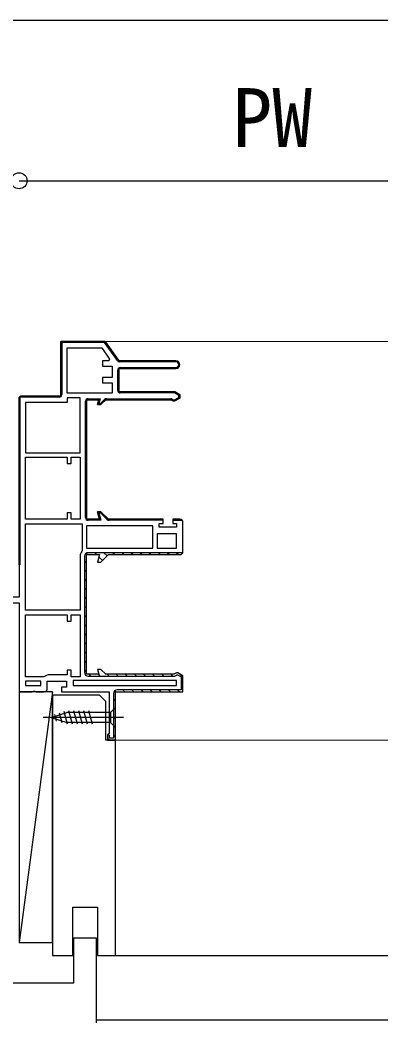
# Model space of a CAD drawing. Units: millimetres, scale not verified. Extents: x -1750 to 1750, y -2600 to 2589.
# Drawn here: x 1288.8 to 1401.1, y 1760.5 to 2072.5 of the extents above; entities that cross this region are included whole.
import ezdxf
from ezdxf.enums import TextEntityAlignment as Align

# ---------------------------------------------------------------- set-up
doc = ezdxf.new("R2010")
doc.units = ezdxf.units.MM
doc.header["$LTSCALE"] = 14
for name, color, linetype in [('0-3_YKK_11', 7, 'Continuous'), ('0-5_YKK_13', 4, 'Continuous'), ('0-7_YKK_D', 6, 'Continuous'), ('0-9_YSS_K', 3, 'Continuous')]:
    doc.layers.add(name, color=color, linetype=linetype)
doc.layers.add('0-4_YKK_12', color=1, linetype='Continuous', lineweight=18)
doc.styles.add('ＭＳ ゴシック', font='')
doc.styles.get('ＭＳ ゴシック').set_extended_font_data('MS Gothic')

msp = doc.modelspace()

# ---------------------------------------------------------------- linework, layer by layer
at = {"layer": '0-3_YKK_11'}
for p, q in [((1302.9, 1972.54), (1303.2, 1972.24)), ((1305.73, 1972.54), (1306.03, 1972.24)), ((1308.56, 1972.54), (1308.86, 1972.24)), ((1311.39, 1972.54), (1311.69, 1972.24)), ((1314.22, 1972.54), (1314.52, 1972.24)), ((1301.48, 1971.14), (1301.78, 1970.84)), ((1316.53, 1970.23), (1317.75, 1969.01)), ((1301.48, 1968.31), (1301.78, 1968.01)), ((1337.28, 1966.24), (1319.74, 1966.24)), ((1320.22, 1966.54), (1320.52, 1966.24)), ((1323.04, 1966.54), (1323.34, 1966.24)), ((1325.87, 1966.54), (1326.17, 1966.24)), ((1328.7, 1966.54), (1329, 1966.24)), ((1331.53, 1966.54), (1331.83, 1966.24)), ((1334.36, 1966.54), (1334.66, 1966.24)), ((1337.19, 1966.54), (1337.52, 1966.21)), ((1301.48, 1965.48), (1301.78, 1965.18)), ((1301.48, 1962.66), (1301.78, 1962.36)), ((1319.18, 1957.34), (1319.18, 1963.64)), ((1319.59, 1964.34), (1319.81, 1964.12)), ((1319.98, 1964.44), (1337.28, 1964.44)), ((1322.32, 1964.44), (1322.62, 1964.14)), ((1325.14, 1964.44), (1325.44, 1964.14)), ((1327.97, 1964.44), (1328.27, 1964.14)), ((1330.8, 1964.44), (1331.1, 1964.14)), ((1333.63, 1964.44), (1333.93, 1964.14)), ((1336.46, 1964.44), (1336.76, 1964.14)), ((1338.14, 1965.59), (1338.47, 1965.26)), ((1301.48, 1959.83), (1301.78, 1959.53)), ((1319.18, 1961.93), (1319.48, 1961.63)), ((1301.48, 1957), (1301.78, 1956.7)), ((1319.18, 1959.1), (1319.48, 1958.8)), ((1321.43, 1956.84), (1321.73, 1956.54)), ((1324.26, 1956.84), (1324.56, 1956.54)), ((1327.09, 1956.84), (1327.39, 1956.54)), ((1329.92, 1956.84), (1330.22, 1956.54)), ((1332.74, 1956.84), (1333.04, 1956.54)), ((1335.57, 1956.84), (1335.87, 1956.54)), ((1288.82, 1955.52), (1289.09, 1955.24)), ((1291.62, 1955.54), (1291.92, 1955.24)), ((1294.45, 1955.54), (1294.75, 1955.24)), ((1297.27, 1955.54), (1297.57, 1955.24)), ((1300.1, 1955.54), (1300.4, 1955.24)), ((1309.18, 1917.74), (1309.18, 1953.94)), ((1309.53, 1954.6), (1309.74, 1954.39)), ((1312.22, 1954.74), (1312.52, 1954.44)), ((1313.15, 1953.81), (1313.39, 1953.57)), ((1313.72, 1953.24), (1313.97, 1952.99)), ((1315.2, 1954.58), (1315.42, 1954.37)), ((1315.68, 1954.74), (1335.68, 1954.74)), ((1317.87, 1954.74), (1318.17, 1954.44)), ((1320.7, 1954.74), (1321, 1954.44)), ((1323.53, 1954.74), (1323.83, 1954.44)), ((1326.36, 1954.74), (1326.66, 1954.44)), ((1329.19, 1954.74), (1329.49, 1954.44)), ((1332.02, 1954.74), (1332.32, 1954.44)), ((1334.84, 1954.74), (1335.14, 1954.44)), ((1337.62, 1954.8), (1337.84, 1954.58)), ((1309.18, 1952.13), (1309.48, 1951.83)), ((1309.18, 1949.3), (1309.48, 1949)), ((1309.18, 1946.47), (1309.48, 1946.17)), ((1309.18, 1943.64), (1309.48, 1943.34)), ((1309.18, 1940.81), (1309.48, 1940.51)), ((1309.18, 1937.98), (1309.48, 1937.68)), ((1309.18, 1935.16), (1309.48, 1934.86)), ((1309.18, 1932.33), (1309.48, 1932.03)), ((1309.18, 1929.5), (1309.48, 1929.2)), ((1309.18, 1926.67), (1309.48, 1926.37)), ((1309.18, 1923.84), (1309.48, 1923.54)), ((1309.18, 1921.01), (1309.48, 1920.71)), ((1313.48, 1919.54), (1313.78, 1919.24)), ((1309.18, 1918.19), (1309.48, 1917.89)), ((1310.12, 1917.24), (1310.42, 1916.94)), ((1312.95, 1917.24), (1313.25, 1916.94)), ((1318.6, 1917.24), (1318.9, 1916.94)), ((1321.43, 1917.24), (1321.73, 1916.94)), ((1324.26, 1917.24), (1324.56, 1916.94)), ((1327.09, 1917.24), (1327.39, 1916.94)), ((1329.92, 1917.24), (1330.22, 1916.94)), ((1332.75, 1917.24), (1333.05, 1916.94)), ((1336.32, 1916.94), (1339.19, 1916.94)), ((1338.4, 1917.24), (1338.7, 1916.94)), ((1339.48, 1907.24), (1339.48, 1916.24)), ((1309.38, 1906.67), (1309.83, 1906.22)), ((1339.39, 1906.84), (1309.98, 1906.84)), ((1312.03, 1906.84), (1312.63, 1906.24)), ((1314.86, 1906.84), (1315.87, 1905.84)), ((1317.69, 1906.84), (1318.29, 1906.24)), ((1320.52, 1906.84), (1321.12, 1906.24)), ((1323.35, 1906.84), (1323.95, 1906.24)), ((1326.18, 1906.84), (1326.78, 1906.24)), ((1329, 1906.84), (1329.6, 1906.24)), ((1331.83, 1906.84), (1332.43, 1906.24)), ((1334.66, 1906.84), (1335.26, 1906.24)), ((1337.49, 1906.84), (1338.09, 1906.24)), ((1308.88, 1905.74), (1308.88, 1869.54)), ((1308.88, 1904.34), (1309.48, 1903.74)), ((1313.34, 1905.53), (1314.45, 1904.42)), ((1308.88, 1901.52), (1309.48, 1900.92)), ((1308.88, 1898.69), (1309.48, 1898.09)), ((1308.88, 1895.86), (1309.48, 1895.26)), ((1308.88, 1893.03), (1309.48, 1892.43)), ((1308.88, 1890.2), (1309.48, 1889.6)), ((1308.88, 1887.37), (1309.48, 1886.77)), ((1308.88, 1884.54), (1309.48, 1883.94)), ((1308.88, 1881.72), (1309.48, 1881.12)), ((1308.88, 1878.89), (1309.48, 1878.29)), ((1308.88, 1876.06), (1309.48, 1875.46)), ((1308.88, 1873.23), (1309.48, 1872.63)), ((1308.88, 1870.4), (1309.48, 1869.8)), ((1310.24, 1869.04), (1310.84, 1868.44)), ((1313.06, 1869.04), (1313.66, 1868.44)), ((1315.89, 1869.04), (1316.49, 1868.44)), ((1318.72, 1869.04), (1319.32, 1868.44)), ((1321.55, 1869.04), (1322.15, 1868.44)), ((1324.38, 1869.04), (1324.98, 1868.44)), ((1327.21, 1869.04), (1327.81, 1868.44)), ((1330.03, 1869.04), (1330.63, 1868.44)), ((1332.86, 1869.04), (1333.46, 1868.44)), ((1335.69, 1869.04), (1336.29, 1868.44)), ((1338.4, 1869.17), (1339.48, 1868.09)), ((1309.98, 1868.44), (1336.68, 1868.44)), ((1338.88, 1865.86), (1339.48, 1865.26)), ((1318.24, 1863.86), (1318.67, 1863.44)), ((1320.79, 1864.14), (1321.39, 1863.54)), ((1323.62, 1864.14), (1324.22, 1863.54)), ((1326.45, 1864.14), (1327.05, 1863.54)), ((1329.28, 1864.14), (1329.88, 1863.54)), ((1332.11, 1864.14), (1332.71, 1863.54)), ((1334.93, 1864.14), (1335.53, 1863.54)), ((1337.76, 1864.14), (1338.36, 1863.54)), ((1317.88, 1861.4), (1318.48, 1860.8)), ((1317.88, 1858.57), (1318.48, 1857.97)), ((1317.88, 1855.75), (1318.48, 1855.15)), ((1317.88, 1852.92), (1318.48, 1852.32)), ((1315.98, 1849.16), (1316.59, 1848.54)), ((1317.88, 1850.09), (1318.48, 1849.49))]:
    msp.add_line(p, q, dxfattribs=at)
for points in [[(1337.28, 1966.54), (1319.48, 1966.54), (1315.28, 1972.54), (1301.48, 1972.54), (1301.48, 1955.54), (1288.98, 1955.54), (1288.48, 1955.04), (1288.98, 1955.54), (1301.48, 1955.54), (1301.48, 1972.54), (1315.28, 1972.54), (1319.48, 1966.54)], [(1303.48, 1956.44), (1303.48, 1970.54), (1314.23, 1970.54), (1316.66, 1967.08), (1316.38, 1966.54), (1314.48, 1966.54), (1314.48, 1964.84), (1317.48, 1964.84), (1317.48, 1961.34), (1314.48, 1961.34), (1314.48, 1959.64), (1317.48, 1959.64), (1317.48, 1956.44)], [(1307.48, 1937.94), (1307.48, 1955.04), (1303.48, 1955.04), (1303.48, 1953.54), (1290.48, 1953.54), (1290.48, 1937.94)], [(1290.48, 1917.24), (1290.48, 1936.54), (1303.48, 1936.54), (1303.48, 1934.54), (1304.68, 1934.54), (1304.68, 1936.54), (1307.48, 1936.54), (1307.48, 1917.24), (1304.68, 1917.24), (1304.68, 1919.24), (1303.48, 1919.24), (1303.48, 1917.24)], [(1330.08, 1915.24), (1309.48, 1915.24), (1309.48, 1908.24), (1330.08, 1908.24)], [(1337.48, 1912.74), (1331.48, 1912.74), (1331.48, 1908.24), (1337.48, 1908.24)], [(1295.28, 1866.84), (1290.48, 1866.84), (1290.48, 1865.54), (1295.28, 1865.54)], [(1337.48, 1867.04), (1305.28, 1867.04), (1305.28, 1865.54), (1337.48, 1865.54)]]:
    msp.add_lwpolyline(points, close=True, dxfattribs=at)
for points in [[(1319.08, 1966.58), (1315.12, 1972.24), (1301.78, 1972.24), (1301.78, 1956.04)], [(1338.48, 1917.24), (1336.28, 1917.24), (1336.28, 1915.94), (1337.48, 1915.94), (1337.48, 1914.74), (1332.08, 1914.74), (1332.08, 1915.94), (1333.28, 1915.94), (1333.28, 1917.24), (1316.28, 1917.24), (1313.98, 1919.54), (1312.92, 1919.54), (1313.53, 1917.24), (1309.48, 1917.24), (1309.48, 1954.44), (1313.32, 1954.44), (1312.92, 1952.94), (1313.98, 1952.94), (1315.48, 1954.44), (1335.68, 1954.44), (1336.08, 1954.24), (1336.48, 1954.04), (1336.92, 1954.04), (1338.48, 1954.94), (1338.48, 1955.94), (1336.92, 1956.84), (1319.48, 1956.84), (1319.48, 1964.14), (1337.28, 1964.14)], [(1337.28, 1964.14), (1319.48, 1964.14), (1319.48, 1956.84), (1336.92, 1956.84), (1338.48, 1955.94), (1338.48, 1954.94), (1336.92, 1954.04), (1336.48, 1954.04), (1336.08, 1954.24), (1335.68, 1954.44), (1315.48, 1954.44), (1313.98, 1952.94), (1312.92, 1952.94), (1313.32, 1954.44), (1309.48, 1954.44), (1309.48, 1917.24), (1313.53, 1917.24), (1312.92, 1919.54), (1313.98, 1919.54), (1316.28, 1917.24), (1332.78, 1917.24), (1333.23, 1916.94), (1316.48, 1916.94)], [(1336.32, 1954.42), (1336.48, 1954.34), (1336.84, 1954.34), (1338.18, 1955.12), (1338.18, 1955.77), (1336.84, 1956.54), (1319.98, 1956.54)], [(1288.48, 1955.04), (1288.48, 1893.04), (1260.48, 1893.04), (1260.48, 1890.54), (1261.78, 1890.54), (1262.25, 1890.89), (1262.73, 1891.24), (1288.48, 1891.24), (1288.48, 1863.54), (1292.55, 1863.54), (1292.94, 1863.73), (1293.41, 1863.73), (1293.8, 1863.54), (1296.28, 1863.54)], [(1300.98, 1955.24), (1288.78, 1955.24), (1288.78, 1903.04), (1288.48, 1903.04), (1288.48, 1955.04)], [(1309.98, 1954.74), (1313.71, 1954.74), (1313.31, 1953.24), (1313.85, 1953.24), (1315.12, 1954.51)], [(1315.92, 1917.18), (1313.85, 1919.24), (1313.31, 1919.24), (1313.92, 1916.94), (1309.98, 1916.94)], [(1290.48, 1888.94), (1290.48, 1915.84), (1308.08, 1915.84), (1308.08, 1907.54), (1307.98, 1907.24)], [(1338.48, 1917.24), (1336.78, 1917.24), (1336.32, 1916.94)], [(1307.48, 1905.74), (1307.48, 1888.94), (1290.48, 1888.94)], [(1297.28, 1864.54), (1297.28, 1866.84), (1303.28, 1866.84), (1303.28, 1865.04), (1301.68, 1865.04), (1301.68, 1863.54), (1316.48, 1863.54), (1316.48, 1850.63), (1316.23, 1850.34), (1315.98, 1850.04), (1315.98, 1848.54), (1318.48, 1848.54), (1318.48, 1863.54), (1339.48, 1863.54), (1339.48, 1868.54), (1337.92, 1869.44), (1337.48, 1869.44), (1337.08, 1869.24), (1336.68, 1869.04), (1315.48, 1869.04), (1313.98, 1870.54), (1312.92, 1870.54), (1313.32, 1869.04), (1309.48, 1869.04), (1309.48, 1906.24), (1313.53, 1906.24), (1312.92, 1903.94), (1313.98, 1903.94), (1316.28, 1906.24), (1338.48, 1906.24)], [(1309.48, 1869.04), (1309.48, 1906.24), (1313.53, 1906.24), (1312.92, 1903.94), (1313.98, 1903.94), (1316.28, 1906.24), (1338.48, 1906.24)], [(1290.48, 1868.24), (1290.48, 1887.54), (1303.48, 1887.54), (1303.48, 1885.54), (1304.68, 1885.54), (1304.68, 1887.54), (1307.48, 1887.54), (1307.48, 1868.24), (1304.68, 1868.24), (1304.68, 1870.24), (1303.48, 1870.24), (1303.48, 1868.84), (1297.98, 1868.84)], [(1317.88, 1863.04), (1317.88, 1849.14), (1316.58, 1849.14), (1316.58, 1850.04), (1315.98, 1850.04), (1315.98, 1848.54), (1318.48, 1848.54), (1318.48, 1863.54), (1339.48, 1863.54), (1339.48, 1868.54), (1337.92, 1869.44), (1337.48, 1869.44), (1337.08, 1869.24), (1336.68, 1869.04), (1315.48, 1869.04), (1313.98, 1870.54), (1312.92, 1870.54), (1313.32, 1869.04), (1309.48, 1869.04)], [(1296.48, 1868.34), (1296.18, 1868.24), (1290.48, 1868.24)], [(1337.52, 1868.84), (1337.76, 1868.84), (1338.88, 1868.2), (1338.88, 1864.14), (1318.98, 1864.14)]]:
    msp.add_lwpolyline(points, dxfattribs=at)
for centre, radius, start, end in [((1319.74, 1967.04), 0.8, 214.9921, 270), ((1337.28, 1965.34), 1.2, 270, 90), ((1337.28, 1965.34), 1.2, 270, 90), ((1337.28, 1965.34), 0.9, 270, 90), ((1319.98, 1963.64), 0.8, 90, 180), ((1319.98, 1957.34), 0.8, 180, 270), ((1300.98, 1956.04), 0.8, 270, 360), ((1309.98, 1953.94), 0.8, 90, 180), ((1315.68, 1953.94), 0.8, 90, 135), ((1335.68, 1953.94), 0.8, 36.8699, 90), ((1309.98, 1917.74), 0.8, 180, 270), ((1316.48, 1917.74), 0.8, 225, 270), ((1338.48, 1916.24), 1, 0, 90), ((1338.48, 1916.24), 1, 44.427, 90), ((1309.98, 1905.74), 2.5, 143.1301, 180), ((1309.98, 1905.74), 1.1, 90, 180), ((1338.48, 1907.24), 1, 270, 360), ((1338.48, 1907.24), 1, 270, 336.4218), ((1309.98, 1869.54), 1.1, 180, 270), ((1297.98, 1866.34), 2.5, 90, 126.8699), ((1336.68, 1869.54), 1.1, 270, 320.4788), ((1296.28, 1864.54), 1, 270, 360), ((1318.98, 1863.04), 1.1, 90, 180)]:
    msp.add_arc(centre, radius, start, end, dxfattribs=at)
at = {"layer": '0-4_YKK_12', "color": 2}
for p, q in [((1315.02, 1972.54), (1458.98, 1972.54)), ((1317.98, 1848.54), (1442.98, 1848.54))]:
    msp.add_line(p, q, dxfattribs=at)
at = {"layer": '0-5_YKK_13'}
for p, q in [((1298.48, 1855.54), (1303.39, 1857.09)), ((1298.48, 1855.54), (1303.39, 1857.09)), ((1300.17, 1854.43), (1299.62, 1856.48)), ((1301.87, 1853.9), (1301.05, 1856.93)), ((1303.54, 1853.44), (1302.49, 1857.38)), ((1316.93, 1857.09), (1303.39, 1857.09)), ((1305.1, 1853.44), (1303.97, 1857.64)), ((1306.65, 1853.44), (1305.52, 1857.64)), ((1308.2, 1853.44), (1307.08, 1857.64)), ((1309.75, 1853.44), (1308.63, 1857.64)), ((1311.31, 1853.44), (1310.18, 1857.64)), ((1320.98, 1855.54), (1295.98, 1855.54)), ((1298.48, 1855.54), (1303.39, 1853.99)), ((1316.93, 1853.99), (1303.39, 1853.99)), ((1318.48, 1852.44), (1316.93, 1853.99))]:
    msp.add_line(p, q, dxfattribs=at)
msp.add_lwpolyline([(1318.48, 1852.44), (1318.48, 1858.64), (1316.93, 1857.09), (1316.93, 1853.99)], dxfattribs=at)
at = {"layer": '0-7_YKK_D'}
for p, q in [((1280.48, 2072.54), (1480.48, 2072.54)), ((1288.48, 2022.54), (1298.48, 2022.54)), ((1288.48, 2022.54), (1472.48, 2022.54))]:
    msp.add_line(p, q, dxfattribs=at)
msp.add_circle((1288.48, 2022.54), 2.5, dxfattribs=at)
msp.add_circle((1288.48, 2022.54), 2.5, dxfattribs=at)
at = {"layer": '0-9_YSS_K'}
for p, q in [((1298.88, 1863.54), (1288.48, 1785.54)), ((1318.48, 1781.54), (1442.48, 1781.54)), ((1312.48, 1761.54), (1448.48, 1761.54))]:
    msp.add_line(p, q, dxfattribs=at)
for points in [[(1288.48, 1785.54), (1298.88, 1785.54), (1298.88, 1863.54), (1288.48, 1863.54)], [(1298.88, 1862.54), (1298.88, 1781.54), (1305.18, 1781.54), (1305.18, 1796.54), (1312.88, 1796.54), (1312.88, 1781.54), (1318.48, 1781.54), (1318.48, 1848.54), (1315.48, 1848.54), (1315.48, 1860.54), (1313.48, 1862.54)]]:
    msp.add_lwpolyline(points, close=True, dxfattribs=at)
msp.add_lwpolyline([(1242.48, 1760.54), (1242.48, 1773.04), (1305.48, 1773.04), (1305.48, 1787.04), (1312.48, 1787.04), (1312.48, 1760.54)], dxfattribs=at)

# ---------------------------------------------------------------- texts
at = {"layer": '0-7_YKK_D', "style": 'ＭＳ ゴシック'}
msp.add_text('PW', height=18.33, dxfattribs=at).set_placement((1354.77, 2027.54), align=Align.BOTTOM_LEFT)

doc.saveas('drawing.dxf')
